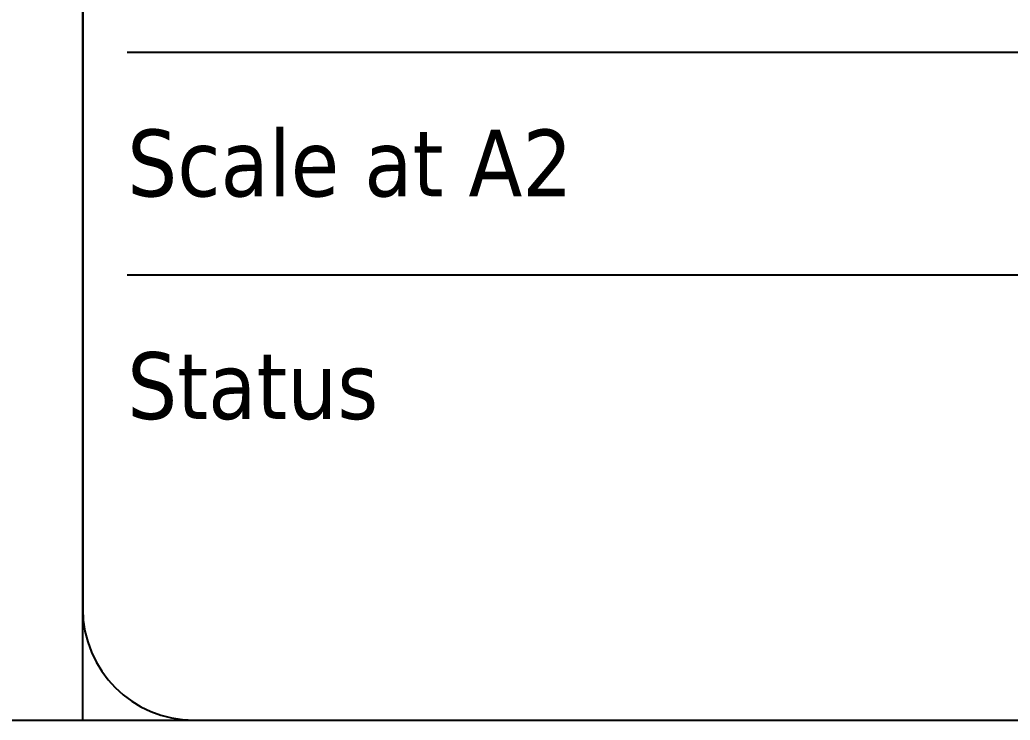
# Paper-space layout 'A2 (portrait)' of a CAD drawing. Extents: x 0 to 396, y 0 to 564.
# Drawn here: x 267.52 to 298.66, y 0 to 22.02 of the extents above; entities that cross this region are included whole.
import ezdxf
from ezdxf.enums import TextEntityAlignment as Align

# ---------------------------------------------------------------- set-up
doc = ezdxf.new("R2010")
doc.units = 0
doc.layers.get('0').update_dxf_attribs({"linetype": 'CONTINUOUS'})
doc.layers.get('Defpoints').update_dxf_attribs({"linetype": 'CONTINUOUS'})
doc.layers.add('JPP_Mask', color=7, linetype='CONTINUOUS')
doc.styles.add('JPP', font='arial.ttf')

# ---------------------------------------------------------------- blocks, each defined once
blk = doc.blocks.new('A2mask (portrait)')
at = {"color": 154, "true_color": 0x004a91}
for p, q in [((269.5, 80.5), (269.5, 3.5)), ((270.9, 21), (394.1, 21)), ((270.9, 14), (394.1, 14)), ((273, 0), (392, 0))]:
    blk.add_line(p, q, dxfattribs=at)
blk.add_arc((273, 3.5), 3.5, 180, 270, dxfattribs=at)
at = {"layer": 'Defpoints'}
blk.add_lwpolyline([(395.5, 0), (395.5, 563.5), (0, 563.5), (0, 0)], close=True, dxfattribs=at)
blk.add_lwpolyline([(269.5, 0), (269.5, 84), (395.5, 84)], dxfattribs=at)
at = {"color": 2, "char_height": 2.1, "attachment_point": 4, "style": 'JPP'}
for s, insert in [('{\\fTahoma|b0|i0|c0|p34;Scale at A2}', (270.9, 17.5)), ('{\\fTahoma|b0|i0|c0|p34;Status}', (270.9, 10.5))]:
    blk.add_mtext(s, dxfattribs=dict(at, insert=insert))
at = {"color": 7, "style": 'JPP'}
for tag, p in [('Client', (348.6, 80.5)), ('Project1', (348.6, 63)), ('Project2', (348.6, 57.75)), ('Project3', (348.6, 52.5)), ('Title1', (348.6, 40.25)), ('Title2', (348.6, 35)), ('Title3', (348.6, 29.75)), ('Status', (273, 5.25))]:
    blk.add_attdef(tag, text='', height=2.5, dxfattribs=at).set_placement(p, align=Align.MIDDLE_LEFT)
at = {"color": 2, "style": 'JPP'}
for tag, p in [('Scale', (292.25, 17.5)), ('Drawn', (323.75, 17.5)), ('Checked', (355.25, 17.5)), ('Date', (386.75, 17.5))]:
    blk.add_attdef(tag, text='', height=1.4, dxfattribs=at).set_placement(p, align=Align.MIDDLE_CENTER)
at = {"color": 6, "style": 'JPP'}
for tag, p in [('Ref', (336, 5.25)), ('DrgNo.', (365.4, 5.25))]:
    blk.add_attdef(tag, text='', height=2.8, dxfattribs=at).set_placement(p, align=Align.MIDDLE_LEFT)
blk.add_attdef('Rev', text='', height=2.8, dxfattribs=at).set_placement((389.392, 5.25), align=Align.MIDDLE_CENTER)

psp = doc.layouts.new('A2 (portrait)')

# ---------------------------------------------------------------- block references
at = {"layer": 'JPP_Mask'}
psp.add_blockref('A2mask (portrait)', (0, 0), dxfattribs=at)

doc.saveas('drawing.dxf')
